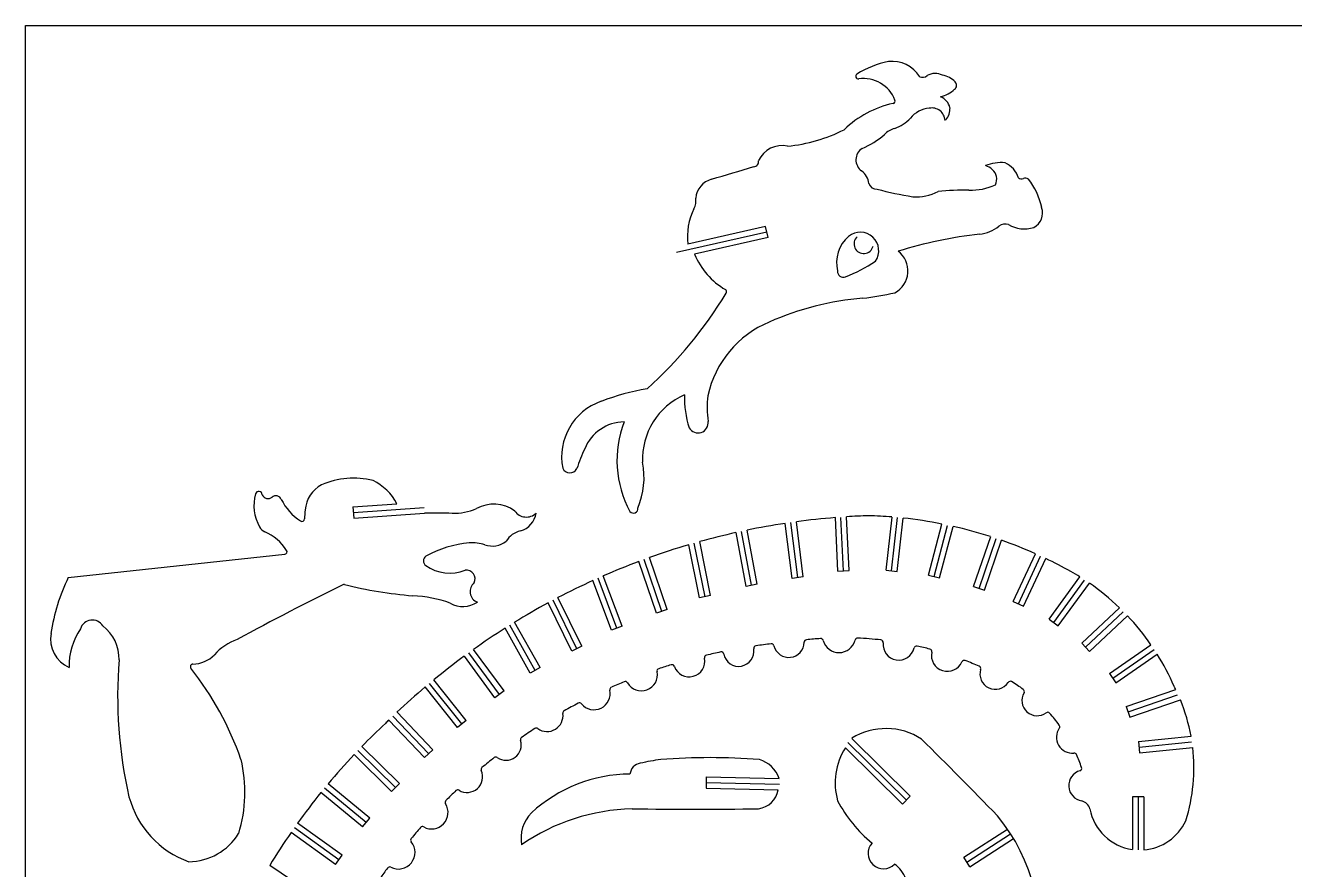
# Model space of a CAD drawing. Extents: x -2175 to 317, y -52 to 884.
# Drawn here: x -883.4 to -395.5, y 542.6 to 867.2 of the extents above; entities that cross this region are included whole.
import ezdxf

# ---------------------------------------------------------------- set-up
doc = ezdxf.new("R2010")
doc.units = 0
doc.header["$MEASUREMENT"] = 0
doc.layers.add('1', color=7, linetype='Continuous')
doc.layers.add('TRACE', color=7, linetype='Continuous')

msp = doc.modelspace()

# ---------------------------------------------------------------- linework, layer by layer
msp.add_lwpolyline([(-883.4, 867.17), (316.6, 867.17), (316.6, -32.83), (-883.4, -32.83)], close=True)
at = {"layer": '1', "color": 3, "linetype": 'Continuous'}
for p, q in [((-598.38, 787.69), (-633.14, 779.82)), ((-598.92, 789.8), (-598.92, 789.8)), ((-625.78, 778.26), (-625.78, 778.26)), ((-757.31, 679.89), (-730.12, 681.76)), ((-586.5, 654.84), (-589.15, 676.02)), ((-568.91, 657.5), (-569.86, 678.02)), ((-550.4, 657.5), (-548.1, 677.91)), ((-534.1, 655.27), (-528.95, 674.9)), ((-528.92, 675.03), (-528.92, 675.03)), ((-604.23, 651.9), (-608.1, 672.63)), ((-516.8, 650.68), (-510.27, 669.91)), ((-622.1, 647.52), (-626.25, 668.1)), ((-638.7, 641.85), (-645.53, 661.81)), ((-501.66, 644.79), (-493.12, 663.09)), ((-493.11, 663.12), (-493.11, 663.12)), ((-656.01, 635.42), (-663.27, 654.61)), ((-488.09, 637.62), (-476.27, 653.84)), ((-478.25, 655.28), (-478.25, 655.28)), ((-671.45, 627.52), (-680.57, 646.14)), ((-475.83, 628.08), (-461.34, 641.7)), ((-463.03, 643.49), (-463.03, 643.49)), ((-459.56, 640), (-459.56, 640)), ((-687.44, 619.21), (-697.16, 636.56)), ((-701.15, 609.98), (-712.9, 625.97)), ((-465.41, 616.15), (-449.45, 627.27)), ((-450.86, 629.29), (-450.86, 629.29)), ((-715.63, 598.59), (-728.02, 614.21)), ((-715.63, 598.59), (-728.02, 614.21)), ((-441.31, 612.08), (-441.31, 612.08)), ((-459.49, 603.28), (-440.52, 609.75)), ((-439.27, 607.58), (-439.27, 607.58)), ((-728.4, 587.19), (-742.11, 601.62)), ((-544.73, 569.34), (-567.2, 591.52)), ((-455.29, 589.67), (-435.09, 591.72)), ((-435.33, 594.16), (-435.33, 594.16)), ((-741.13, 574.15), (-755.57, 588.37)), ((-455.31, 589.67), (-455.31, 589.67)), ((-621.7, 576.07), (-593.47, 575.44)), ((-593.66, 577.62), (-593.66, 577.62)), ((-752.37, 560.74), (-768.41, 573.9)), ((-455.66, 570.55), (-455.66, 550.19)), ((-762.89, 546.34), (-779.99, 558.7)), ((-521.46, 545.51), (-504.64, 556.34))]:
    msp.add_line(p, q, dxfattribs=at)
at = {"layer": '1', "color": 12, "linetype": 'Continuous'}
for p, q in [((-598.85, 789.81), (-628.73, 783.04)), ((-597.9, 785.58), (-626.19, 779.17)), ((-597.9, 785.58), (-598.85, 789.81)), ((-757.46, 682.05), (-740.57, 683.22)), ((-757.46, 682.05), (-757.16, 677.72)), ((-757.16, 677.72), (-729.98, 679.6)), ((-566.75, 657.6), (-567.7, 678.25)), ((-588.65, 654.57), (-591.3, 675.7)), ((-584.35, 655.11), (-587, 676.32)), ((-571.08, 657.4), (-572.03, 677.93)), ((-552.55, 657.74), (-550.25, 678.16)), ((-548.24, 657.26), (-545.93, 677.75)), ((-536.2, 655.82), (-531.05, 675.47)), ((-532, 654.72), (-526.8, 674.56)), ((-619.97, 647.95), (-624.16, 668.69)), ((-606.36, 651.5), (-610.22, 672.17)), ((-602.1, 652.3), (-605.98, 673.08)), ((-518.86, 651.38), (-512.32, 670.61)), ((-514.75, 649.98), (-508.21, 669.23)), ((-624.23, 647.09), (-628.34, 667.49)), ((-503.62, 645.71), (-495.08, 664.02)), ((-640.76, 641.15), (-647.56, 661.06)), ((-636.65, 642.55), (-643.49, 662.55)), ((-499.69, 643.88), (-491.14, 662.2)), ((-653.98, 636.19), (-661.28, 655.49)), ((-584.35, 655.11), (-588.65, 654.57)), ((-571.08, 657.4), (-566.75, 657.6)), ((-552.55, 657.74), (-548.24, 657.26)), ((-536.2, 655.82), (-532, 654.72)), ((-489.85, 638.9), (-478.01, 655.13)), ((-658.04, 634.65), (-665.25, 653.71)), ((-602.1, 652.3), (-606.36, 651.5)), ((-518.86, 651.38), (-514.75, 649.98)), ((-486.34, 636.34), (-474.38, 652.74)), ((-673.39, 626.56), (-682.48, 645.12)), ((-669.5, 628.47), (-678.65, 647.16)), ((-619.97, 647.95), (-624.23, 647.09)), ((-503.62, 645.71), (-499.69, 643.88)), ((-636.65, 642.55), (-640.76, 641.15)), ((-477.32, 629.66), (-462.82, 643.29)), ((-474.34, 626.5), (-459.76, 640.21)), ((-689.33, 618.15), (-699, 635.4)), ((-685.55, 620.27), (-695.31, 637.7)), ((-653.98, 636.19), (-658.04, 634.65)), ((-489.85, 638.9), (-486.34, 636.34)), ((-477.32, 629.66), (-474.34, 626.5)), ((-702.89, 608.7), (-714.65, 624.69)), ((-699.4, 611.27), (-711.14, 627.23)), ((-669.5, 628.47), (-673.39, 626.56)), ((-466.65, 617.93), (-450.7, 629.05)), ((-464.17, 614.37), (-448.31, 625.43)), ((-685.55, 620.27), (-689.33, 618.15)), ((-713.93, 599.94), (-726.34, 615.59)), ((-466.65, 617.93), (-464.17, 614.37)), ((-717.33, 597.24), (-729.68, 612.81)), ((-699.4, 611.27), (-702.89, 608.7)), ((-460.2, 605.34), (-441.18, 611.82)), ((-458.82, 601.22), (-439.38, 607.84)), ((-726.83, 588.69), (-740.54, 603.11)), ((-729.98, 585.7), (-743.67, 600.11)), ((-713.93, 599.94), (-717.33, 597.24)), ((-543.21, 570.88), (-565.67, 593.06)), ((-565.42, 593.22), (-565.42, 593.22)), ((-455.51, 591.83), (-435.28, 593.88)), ((-742.65, 572.6), (-757.07, 586.8)), ((-739.6, 575.69), (-754.07, 589.93)), ((-726.83, 588.69), (-729.98, 585.7)), ((-546.26, 567.79), (-568.17, 589.42)), ((-455.12, 587.51), (-434.64, 589.58)), ((-621.65, 578.24), (-621.75, 573.9)), ((-621.65, 578.24), (-593.66, 577.62)), ((-753.75, 559.07), (-769.78, 572.22)), ((-751, 562.42), (-767.02, 575.57)), ((-742.65, 572.6), (-739.6, 575.69)), ((-621.75, 573.9), (-593.97, 573.28)), ((-546.26, 567.79), (-543.21, 570.88)), ((-457.83, 570.55), (-457.83, 550.34)), ((-453.49, 570.55), (-453.49, 550.19)), ((-753.75, 559.07), (-751, 562.42)), ((-764.16, 544.58), (-781.23, 556.92)), ((-761.61, 548.1), (-778.73, 560.46)), ((-522.64, 547.33), (-505.84, 558.15)), ((-520.29, 543.68), (-503.5, 554.5)), ((-764.16, 544.58), (-761.61, 548.1)), ((-520.29, 543.68), (-522.64, 547.33)), ((-453.2, 550.22), (-453.2, 550.22)), ((-771.96, 532.4), (-789.48, 544.23))]:
    msp.add_line(p, q, dxfattribs=at)
at = {"layer": '1', "color": 3, "linetype": 'Continuous'}
for centre, radius, start, end in [((-544.49, 818.14), 35.86, 101.5111, 122.4431), ((-550.3, 840.7), 12.65, 32.1873, 96.0976), ((-563.2, 847.57), 0.986, 122.4431, 277.9224), ((-561.26, 833.67), 13.05, 21.6103, 97.9224), ((-538.48, 849.69), 2.51, 243.6439, 312.6609), ((-533.61, 842.37), 6.32, 63.9932, 119.9973), ((-532.64, 838.77), 9.45, 44.9216, 79.0239), ((-527.4, 844.13), 1.96, 309.1063, 42.2483), ((-534.17, 851.18), 11.73, 282.7973, 313.0278), ((-534.14, 833.88), 6.4, 15.0233, 66.278), ((-541.36, 798.77), 39.3, 102.449, 133.9448), ((-550.05, 838.11), 0.986, 282.449, 21.6103), ((-534.86, 824.46), 10.92, 95.5799, 139.7114), ((-534.88, 830.39), 5.04, 2.4512, 101.9785), ((-534.8, 835.26), 6.85, 319.7118, 2.3105), ((-554.24, 841.72), 15.03, 289.5561, 317.3013), ((-596.29, 881.59), 61.13, 275.5356, 296.9004), ((-573.38, 848.13), 30.55, 292.4031, 311.3552), ((-547.21, 819.58), 8.21, 104.0797, 136.8193), ((-592.5, 811.02), 9.95, 77.7981, 155.3981), ((-558.87, 815.48), 5.26, 123.0938, 234.4764), ((-603.48, 814.82), 1.97, 273.7537, 9.8867), ((-1235.4, 2919.65), 2199.56, 286.25691, 286.69939), ((-566.44, 805.37), 7.38, 7.9863, 52.2389), ((-508.4, 798.87), 15.54, 84.1329, 112.3031), ((-516.77, 806.01), 7.65, 48.6598, 71.0969), ((-514.75, 808.07), 4.77, 332.9676, 50.5572), ((-510.47, 805.92), 9.17, 16.4127, 66.4465), ((-617.19, 799.82), 8.58, 106.6113, 173.9914), ((-556.23, 807.2), 3.02, 195.4276, 274.5724), ((-519.87, 825.85), 22.04, 267.8927, 295.1488), ((-500.59, 809.84), 1.72, 230.6905, 299.1968), ((-499, 806.52), 1.97, 53.8661, 112.4757), ((-517.64, 792.19), 25.41, 11.1726, 38.7994), ((-631.29, 799.59), 5.69, 329.2263, 11.466), ((-517.97, 951.14), 151.79, 255.4963, 260.7893), ((-540.97, 819.58), 18.32, 265.9447, 297.4434), ((-521.47, 682.87), 120.96, 89.6239, 95.2455), ((-604.81, 785.98), 24.1, 153.6626, 187.0107), ((-498.56, 795.03), 6.2, 296.6574, 19.6577), ((-506.64, 786.56), 4.22, 73.6579, 126.3421), ((-499.39, 800.56), 11.65, 238.6225, 288.0618), ((-558.37, 776.01), 13.18, 130.476, 194.2819), ((-562.43, 780.56), 7.08, 324.7929, 129.4156), ((-561.14, 783.18), 3.72, 133.4042, 346.394), ((-497.04, 615.9), 172.13, 96.5044, 107.1908), ((-518.04, 801.09), 14.24, 276.0273, 308.6358), ((-599.32, 790.69), 29.23, 203.2062, 239.1713), ((-591.39, 829.39), 63.3, 291.5629, 303.2968), ((-553.57, 772.76), 9.46, 297.6368, 53.2943), ((-569.02, 772.47), 2.15, 172.3542, 294.5495), ((-752.92, 848.29), 162.4, 311.9443, 328.8296), ((-614.81, 764.74), 0.986, 328.8296, 59.1713), ((-551.56, 648.47), 114.28, 94.9903, 113.677), ((-571.15, 857.39), 95.57, 275.7911, 283.2874), ((-581.86, 716.12), 40.15, 112.8528, 167.5485), ((-628.55, 635.23), 93.61, 99.7318, 110.9899), ((-654.57, 701.21), 22.7, 109.3093, 190.9909), ((-619.31, 700.52), 26.83, 113.3967, 182.7995), ((-595.4, 723.41), 34.6, 177.13, 198.4771), ((-577.97, 720.44), 43.32, 174.257, 187.3653), ((-653.09, 698.3), 16.42, 90.4131, 158.196), ((-615.13, 699.92), 40.86, 158.7664, 208.6849), ((-624.82, 714.4), 3.92, 209.9694, 7.1979), ((-622.74, 681.92), 50.84, 153.757, 163.028), ((-676.82, 693.46), 31.25, 337.6616, 10.6069), ((-674.08, 698.27), 3.1, 206.5406, 330.8395), ((-724.99, 514.45), 165.22, 88.021, 91.7286), ((-649.63, 681.38), 1.72, 218.4742, 6.5834), ((-777.11, 677.46), 0.986, 236.3327, 357.2768), ((-783.8, 664.79), 0.986, 276.0725, 33.2872), ((-760.97, 651.22), 0.986, 76.3106, 116.3391), ((-583.04, 629.98), 0.986, 96.1206, 179.3573), ((-569.17, 500.61), 131.1, 93.7483, 96.1206), ((-577.68, 630.44), 0.986, 15.1769, 93.7483), ((-563.5, 630.6), 0.986, 87.5027, 166.0741), ((-569.17, 500.61), 131.1, 83.5807, 87.5027), ((-554.62, 629.91), 0.986, 354.0344, 83.5807), ((-621.34, 624.09), 0.986, 103.3547, 191.1905), ((-572.88, 419.97), 210.77, 101.8304, 103.3547), ((-615.89, 625.3), 0.986, 10.7804, 101.8304), ((-602.42, 627.67), 0.986, 98.0946, 189.1447), ((-572.88, 419.97), 210.77, 96.4869, 98.0946), ((-596.58, 628.42), 0.986, 13.8169, 96.4869), ((-540.82, 627.59), 0.986, 77.4126, 166.9589), ((-569.17, 500.61), 131.1, 75.1964, 77.4126), ((-535.93, 626.4), 0.986, 348.3212, 75.1964), ((-818.98, 620.63), 0.986, 91.25, 218.1076), ((-639.62, 618.86), 0.986, 108.5495, 191.5456), ((-572.88, 419.97), 210.77, 107.178, 108.5495), ((-634.84, 620.4), 0.986, 19.3422, 107.178), ((-522.45, 622.04), 0.986, 68.9549, 155.8301), ((-569.17, 500.61), 131.1, 66.4141, 68.9549), ((-517.11, 619.85), 0.986, 342.5775, 66.4141), ((-572.88, 419.97), 210.77, 112.3911, 113.8626), ((-652.79, 613.94), 0.986, 29.3949, 112.3911), ((-504.79, 614.01), 0.986, 59.1314, 146.7083), ((-536.32, 561.26), 62.45, 54.1782, 59.1314), ((-657.75, 611.83), 0.986, 113.8626, 192.047), ((-500.35, 611.09), 0.986, 329.3154, 54.1782), ((-572.88, 419.97), 210.77, 117.7038, 119.3754), ((-670.41, 605.71), 0.986, 39.5194, 117.7038), ((-675.79, 602.79), 0.986, 119.3754, 187.8051), ((-490.39, 602.1), 0.986, 41.6412, 126.5041), ((-536.32, 561.26), 62.45, 36.2318, 41.6412), ((-572.88, 419.97), 210.77, 122.9463, 124.6389), ((-686.97, 596.02), 0.986, 54.5167, 122.9463), ((-486.74, 597.58), 0.986, 325.2454, 36.2318), ((-692.12, 592.58), 0.986, 124.6389, 197.8139), ((-572.88, 419.97), 210.77, 128.1771, 129.8275), ((-702.55, 584.89), 0.986, 55.0021, 128.1771), ((-480.24, 586.42), 0.986, 24.1636, 95.15), ((-536.32, 561.26), 62.45, 19.3012, 24.1636), ((-707.24, 581.08), 0.986, 129.8275, 203.95), ((-478.31, 581.57), 0.986, 286.5537, 19.3012), ((-572.88, 419.97), 210.77, 133.4627, 134.9402), ((-717.19, 572.24), 0.986, 59.3402, 133.4627), ((-721.07, 568.47), 0.986, 134.9402, 212.4473), ((-572.88, 419.97), 210.77, 138.8011, 140.3105), ((-730.73, 558.15), 0.986, 61.294, 138.8011), ((-734.31, 553.95), 0.986, 140.3105, 219.4552), ((-601.89, 438.47), 176.67, 143.6413, 145.2747), ((-743.37, 542.62), 0.986, 63.2629, 143.6413)]:
    msp.add_arc(centre, radius, start, end, dxfattribs=at)
at = {"layer": 'TRACE', "color": 3, "linetype": 'Continuous'}
for p, q in [((-740.94, 683.9), (-740.94, 683.9)), ((-757.41, 682.06), (-757.41, 682.06)), ((-866.92, 654.96), (-783.69, 663.81))]:
    msp.add_line(p, q, dxfattribs=at)
at = {"layer": 'TRACE', "color": 12, "linetype": 'Continuous'}
for p, q in [((-460.2, 605.34), (-458.82, 601.22)), ((-455.51, 591.83), (-455.12, 587.51)), ((-453.49, 570.55), (-457.83, 570.55))]:
    msp.add_line(p, q, dxfattribs=at)
at = {"layer": 'TRACE', "color": 3, "linetype": 'Continuous'}
for centre, radius, start, end in [((-757.05, 661.78), 31.32, 76.5311, 113.4371), ((-793.67, 686.68), 1.33, 2.1712, 162.2984), ((-764.11, 680.09), 11.74, 117.383, 176.1865), ((-759.28, 673.36), 21.15, 27.7858, 63.2523), ((-778.75, 682.62), 16.79, 164.5732, 209.6118), ((-790.07, 687.76), 2.5, 204.3065, 308.0362), ((-787.08, 684.19), 2.15, 19.5453, 132.0613), ((-765.37, 695.08), 22.15, 207.3198, 236.3327), ((-703.4, 669.19), 13.9, 54.1318, 118.4671), ((-728.48, 675.15), 47.69, 173.1055, 177.2768), ((-718.87, 701.73), 22.16, 268.9219, 293.523), ((-690.83, 683.52), 5.38, 214.7222, 314.2142), ((-695.31, 680.81), 8.31, 285.8062, 352.0857), ((-549.71, 400.5), 278.33, 91.9569, 93.7068), ((-564.24, 508.99), 169.75, 85.2744, 88.3026), ((-789.28, 676.64), 4.68, 209.6787, 243.7927), ((-549.71, 400.5), 278.33, 98.595, 101.6644), ((-549.71, 400.5), 278.33, 94.6005, 97.7014), ((-564.24, 508.99), 169.75, 78.7249, 83.8093), ((-564.24, 508.99), 169.75, 72.1925, 77.2584), ((-799.24, 654.65), 19.46, 33.2872, 66.0715), ((-703.91, 675.63), 8.64, 250.6015, 308.2452), ((-691.25, 664.5), 8.5, 102.2152, 149.2926), ((-549.71, 400.5), 278.33, 102.5582, 105.5156), ((-564.24, 508.99), 169.75, 65.9584, 70.7276), ((-708.58, 625.73), 42.75, 95.5709, 119.1659), ((-712.27, 649.39), 18.9, 73.1228, 91.41), ((-549.71, 400.5), 278.33, 106.4119, 109.6907), ((-728.15, 661.24), 2.22, 124.713, 232.9487), ((-720.21, 673.05), 16.46, 235.6509, 291.1221), ((-549.71, 400.5), 278.33, 110.5844, 113.6326), ((-564.24, 508.99), 169.75, 60.8409, 64.4934), ((-798.02, 621.97), 76.4, 154.4133, 171.3696), ((-713.95, 654.3), 3.42, 336.2386, 95.501), ((-527.64, 575.8), 93.58, 57.9641, 60.4744), ((-207.89, -465.93), 1247.56, 116.33912, 118.43838), ((-719.7, 820.64), 173.39, 256.3106, 265.1228), ((-708.07, 649.51), 4.38, 128.8912, 248.9387), ((-549.71, 400.5), 278.33, 114.5276, 117.5995), ((-527.64, 575.8), 93.58, 46.1496, 55.3035), ((-736.51, 600.24), 47.69, 69.8603, 87.5198), ((-715.2, 653.65), 9.93, 240.5202, 304.0434), ((-549.71, 400.5), 278.33, 118.4934, 121.5437), ((-527.64, 575.8), 93.58, 34.6826, 43.4911), ((-841.05, 620.94), 25.55, 146.0129, 181.3857), ((-857.68, 633.77), 4.78, 31.9392, 162.3108), ((-863.42, 623.55), 16.07, 358.7505, 52.4805), ((-549.71, 400.5), 278.33, 122.4382, 125.4509), ((-861.79, 631.26), 11.95, 169.5552, 246.2916), ((-795.22, 611.6), 20.62, 109.1745, 138.8345), ((-589.91, 630.06), 5.88, 193.8169, 359.3573), ((-570.61, 632.36), 6.34, 195.1769, 346.0741), ((-547.65, 629.18), 6.03, 174.0344, 346.9589), ((-819.26, 633.6), 11.99, 271.25, 315.3192), ((-549.71, 400.5), 278.33, 126.3443, 129.3939), ((-609.17, 626.58), 5.85, 190.7804, 9.1447), ((-528.95, 624.96), 6.14, 168.3212, 335.8301), ((-527.64, 575.8), 93.58, 23.4478, 32.0241), ((-676.25, 609.04), 171.68, 175.2688, 192.9302), ((-916.74, 543.96), 123.25, 19.4392, 38.1076), ((-628.22, 622.73), 6.03, 199.3422, 11.1905), ((-646.59, 617.44), 6.13, 209.3949, 11.5456), ((-510.54, 617.79), 5.9, 162.5775, 326.7083), ((-549.71, 400.5), 278.33, 130.2876, 133.2856), ((-664.83, 610.32), 6.25, 219.5194, 12.047), ((-494.46, 607.6), 5.86, 149.3154, 306.5041), ((-502.47, 581.72), 68.28, 26.1511, 27.3008), ((-502.47, 581.72), 68.28, 10.2554, 22.4921), ((-682.84, 601.82), 6.13, 234.5167, 7.8051), ((-569.14, 410.08), 257.96, 132.9809, 135.7976), ((-549.71, 400.5), 278.33, 134.179, 134.563), ((-552.51, 571.84), 24.98, 56.9483, 121.8058), ((-480.88, 593.52), 6.15, 145.2454, 275.15), ((-698.63, 590.49), 5.85, 235.0021, 17.8139), ((-2334.88, -1215.27), 2548.45, 44.26005, 45.19167), ((-569.14, 410.08), 257.96, 136.7616, 140.0956), ((-620.18, 335.51), 250.13, 85.6553, 94.3447), ((-546.92, 575.86), 25.2, 147.4485, 195.581), ((-502.47, 581.72), 68.28, 342.6659, 6.6093), ((-852.71, 572.34), 53.71, 342.7868, 13.6109), ((-713.63, 578.25), 6, 239.3402, 23.95), ((-646.41, 578.95), 4.58, 97.7474, 175.2941), ((-626.57, 493.41), 92.37, 97.8153, 102.7944), ((-604.4, 574.06), 11.31, 18.3245, 73.748), ((-476.33, 574.9), 5.98, 106.5537, 260.512), ((-650.65, 522.91), 56.41, 90.3353, 132.6106), ((-569.14, 410.08), 257.96, 141.0596, 144.3415), ((-602.96, 575.02), 9.16, 279.0413, 349.0639), ((-808.09, 580.19), 36.75, 195.0865, 250.1826), ((-727.22, 564.55), 6.31, 241.294, 32.4473), ((-522.78, 594.91), 54.88, 208.0615, 230.1736), ((-478.21, 564.99), 4.11, 13.0936, 77.3327), ((-679.05, 554.67), 13.83, 135.0912, 190.4631), ((-648.19, 487.68), 78.32, 91.4643, 124.586), ((-625.86, 2624.06), 2058.23, 269.32263, 270.67737), ((-564.25, 518.27), 70.73, 347.5225, 39.5724), ((-455.01, 569.71), 19.58, 191.1573, 261.7132), ((-455.01, 569.71), 19.58, 274.4466, 334.7966), ((-820.95, 568.64), 23.03, 270.979, 328.0368), ((-569.14, 410.08), 257.96, 145.3055, 148.6666), ((-740.04, 549.24), 6.42, 243.2629, 39.4552), ((-553.53, 548.82), 5.9, 138.0411, 315.6541), ((-556.03, 535.04), 11.76, 20.0594, 55.1203)]:
    msp.add_arc(centre, radius, start, end, dxfattribs=at)

doc.saveas('drawing.dxf')
